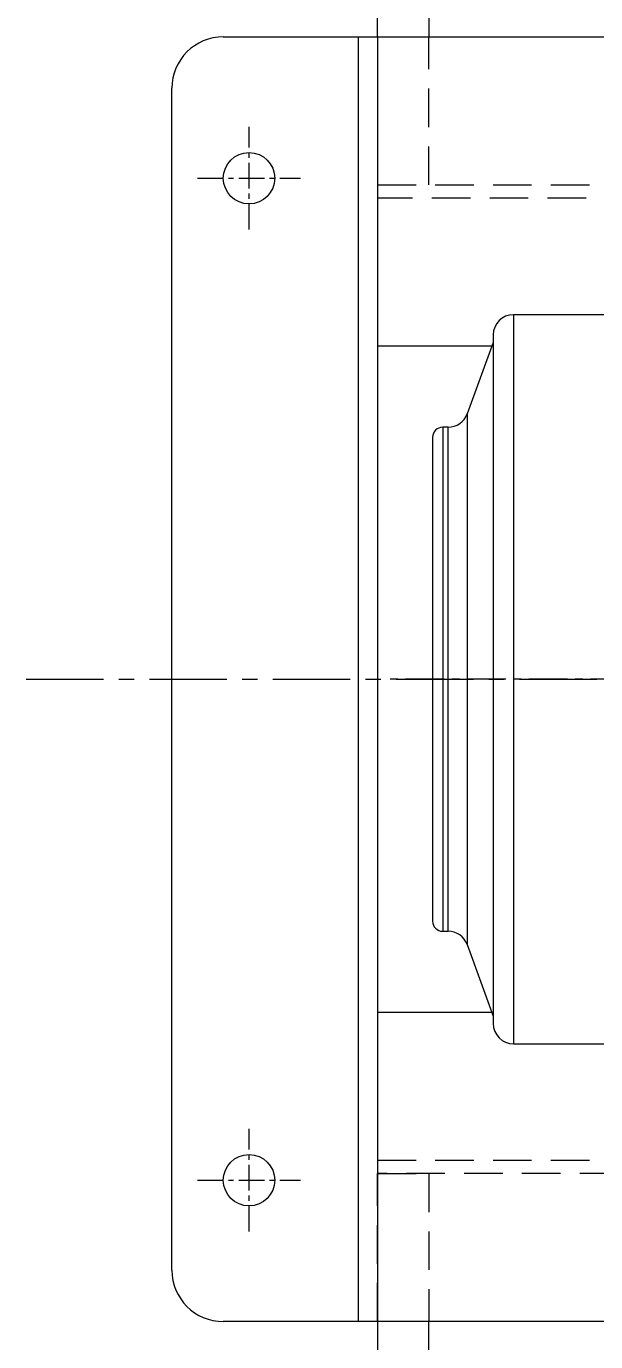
# Model space of a CAD drawing. Header units: inches. Extents: x -48 to 250, y -21 to 207.
# Drawn here: x 11.47 to 22.55, y 93.53 to 119.13 of the extents above; entities that cross this region are included whole.
import ezdxf

# ---------------------------------------------------------------- set-up
doc = ezdxf.new("R2010")
doc.units = ezdxf.units.IN
doc.header["$MEASUREMENT"] = 0
doc.linetypes.add('CENTERX2', pattern=[0.8, 0.5, -0.1, 0.1, -0.1])
doc.linetypes.add('HIDDEN', pattern=[0.375, 0.25, -0.125])
doc.layers.get('Defpoints').update_dxf_attribs({"lineweight": 5})
doc.layers.add('Centerline', color=5, linetype='CENTERX2', lineweight=5)
doc.layers.add('HID2', color=3, linetype='HIDDEN', lineweight=5)
doc.styles.get("Standard").update_dxf_attribs({"font": 'arial.ttf'})
doc.dimstyles.new('STANDARD 2 PLCS$3', dxfattribs={"dimtxt": 1, "dimasz": 0.5, "dimexe": 0.18, "dimexo": 0.0625, "dimgap": 0.09, "dimtad": 0, "dimtih": 1, "dimtoh": 1, "dimzin": 4, "dimdsep": 46, "dimtxsty": 'Standard', "dimcen": 0.09, "dimaunit": 1, "dimadec": 0, "dimazin": 1, "dimtfac": 1, "dimtofl": 0, "dimtmove": 1, "dimatfit": 3, "dimfxl": 1, "dimtolj": 1, "dimtzin": 4, "dimarcsym": 0})

# ---------------------------------------------------------------- blocks, each defined once
blk = doc.blocks.new('HHI 286TS TOP VIEW')
at = {"color": 7, "linetype": 'Continuous', "lineweight": 5}
for p, q in [((866.557, 67.025), (861.715, 67.025)), ((861.715, 67.025), (861.715, 52.836)), ((861.321, 66.631), (861.321, 53.23)), ((861.321, 66.486), (860.813, 65.094)), ((860.813, 65.094), (860.813, 59.93)), ((860.443, 64.835), (860.337, 64.835)), ((860.337, 64.835), (860.337, 59.93)), ((860.443, 59.93), (860.443, 64.835)), ((860.337, 59.93), (860.337, 55.026)), ((860.443, 55.026), (860.443, 59.93)), ((860.813, 59.93), (860.813, 54.767)), ((860.337, 55.026), (860.443, 55.026)), ((860.813, 54.767), (861.321, 53.375)), ((861.715, 52.836), (866.557, 52.836))]:
    blk.add_line(p, q, dxfattribs=at)
for centre, radius, start, end in [((861.715, 66.631), 0.394, 90, 180), ((860.443, 65.229), 0.394, 270, 339.9444), ((860.337, 64.638), 0.197, 90, 180), ((860.337, 55.223), 0.197, 180, 270), ((860.443, 54.632), 0.394, 20.0556, 90), ((861.715, 53.23), 0.394, 180, 270)]:
    blk.add_arc(centre, radius, start, end, dxfattribs=at)
for points in [[(860.14, 64.638), (860.14, 64.635), (860.14, 64.627), (860.14, 64.565), (860.14, 64.463), (860.14, 64.314), (860.14, 64.118), (860.14, 63.877), (860.14, 63.591), (860.14, 63.265), (860.14, 62.904), (860.14, 62.513), (860.14, 62.099), (860.14, 61.669), (860.14, 61.232), (860.14, 60.793), (860.14, 60.359), (860.14, 60.072), (860.14, 59.93)], [(860.14, 59.93), (860.14, 59.789), (860.14, 59.502), (860.14, 59.068), (860.14, 58.629), (860.14, 58.192), (860.14, 57.762), (860.14, 57.348), (860.14, 56.957), (860.14, 56.596), (860.14, 56.27), (860.14, 55.984), (860.14, 55.743), (860.14, 55.547), (860.14, 55.398), (860.14, 55.296), (860.14, 55.234), (860.14, 55.226), (860.14, 55.223)]]:
    blk.add_open_spline(points, degree=3, knots=[0, 0, 0, 0, 0.057284, 0.116497, 0.177468, 0.239987, 0.303803, 0.368625, 0.434137, 0.5, 0.565863, 0.631375, 0.696197, 0.760013, 0.822532, 0.883503, 0.942716, 1, 1, 1, 1], dxfattribs=at)
at = {"layer": 'Centerline', "lineweight": 5, "ltscale": 1.5}
blk.add_line((886.766, 59.93), (859.303, 59.93), dxfattribs=at)
blk = doc.blocks.new('*D33')
at = {"color": 0, "lineweight": -2, "transparency": 16777216}
for p, q in [((54.898, 102.493), (55.078, 102.493)), ((54.988, 102.403), (54.988, 102.583)), ((43.937, 86.259), (54.495, 101.77)), ((43.437, 86.259), (43.937, 86.259))]:
    blk.add_line(p, q, dxfattribs=at)
at = {"color": 0, "transparency": 16777216}
blk.add_solid([(54.427, 101.817), (54.564, 101.723), (54.777, 102.183)], dxfattribs=at)
at = {"layer": 'Defpoints', "color": 0, "transparency": 16777216}
for p in [(55.199, 102.803), (54.777, 102.183)]:
    blk.add_point(p, dxfattribs=at)
at = {"color": 0, "lineweight": 5, "transparency": 16777216, "insert": (29.361, 86.259), "char_height": 2, "attachment_point": 5}
blk.add_mtext('\\A1;3/4-10 UNC HOLE, 8X', dxfattribs=at)

msp = doc.modelspace()

# ---------------------------------------------------------------- linework, layer by layer
at = {"color": 7, "linetype": 'Continuous', "lineweight": 5}
for p, q in [((15.305, 118.92), (18.305, 118.92)), ((17.93, 118.92), (17.93, 93.92)), ((18.305, 118.92), (60.215, 118.92)), ((14.305, 94.92), (14.305, 117.92)), ((14.305, 94.92), (14.305, 117.92)), ((20.531, 112.9), (18.305, 112.9)), ((18.305, 99.94), (20.531, 99.94)), ((18.305, 93.92), (15.305, 93.92)), ((60.215, 93.92), (18.305, 93.92))]:
    msp.add_line(p, q, dxfattribs=at)
at = {"color": 7, "lineweight": 5, "ltscale": 3}
msp.add_line((18.305, 118.92), (18.305, 93.92), dxfattribs=at)
for points in [[(18.305, 118.92), (18.305, 122.42), (19.305, 122.42), (19.305, 118.92)], [(18.305, 93.92), (18.305, 90.42), (19.305, 90.42), (19.305, 93.92)]]:
    msp.add_lwpolyline(points, dxfattribs=at)
at = {"color": 7, "linetype": 'Continuous', "lineweight": 5}
for centre in [(15.805, 116.17), (15.805, 96.67)]:
    msp.add_circle(centre, 0.5, dxfattribs=at)
for centre, start, end in [((15.305, 117.92), 90, 180), ((15.305, 94.92), 180, 270)]:
    msp.add_arc(centre, 1, start, end, dxfattribs=at)
at = {"layer": 'Centerline', "lineweight": 5}
for p, q in [((15.805, 115.17), (15.805, 117.17)), ((14.805, 116.17), (16.805, 116.17)), ((15.805, 95.67), (15.805, 97.67)), ((14.805, 96.67), (16.805, 96.67))]:
    msp.add_line(p, q, dxfattribs=at)
at = {"layer": 'Centerline', "lineweight": 5, "ltscale": 3}
msp.add_line((11.471, 106.42), (87.245, 106.42), dxfattribs=at)
at = {"layer": 'HID2', "color": 7, "linetype": 'HIDDEN', "lineweight": 5, "ltscale": 3}
for p, q in [((18.305, 116.04), (58.364, 116.04)), ((58.364, 115.78), (18.305, 115.78)), ((18.305, 97.06), (28.617, 97.06)), ((28.617, 96.8), (18.305, 96.8))]:
    msp.add_line(p, q, dxfattribs=at)
at = {"layer": 'HID2', "color": 7, "lineweight": 5, "ltscale": 3}
for points in [[(18.305, 118.92), (18.305, 116.04), (19.305, 116.04), (19.305, 118.92)], [(18.305, 93.92), (18.305, 96.8), (19.305, 96.8), (19.305, 93.92)]]:
    msp.add_lwpolyline(points, dxfattribs=at)

# ---------------------------------------------------------------- block references
at = {"color": 7, "lineweight": 5}
msp.add_blockref('HHI 286TS TOP VIEW', (-840.763, 46.489), dxfattribs=at)

# ---------------------------------------------------------------- dimensions: what is measured, and where the dimension line sits
at = {"lineweight": 5}
dim = msp.add_diameter_dim_2p(p1=(55.199, 102.803), p2=(54.777, 102.183), text='3/4-10 UNC HOLE, 8X', dimstyle='STANDARD 2 PLCS$3', override={"dimtxt": 2}, dxfattribs=at)
dim.commit()
dim.dimension.update_dxf_attribs({"geometry": '*D33', "text_midpoint": (43.937, 86.259), "dimtype": 163})

doc.saveas('drawing.dxf')
